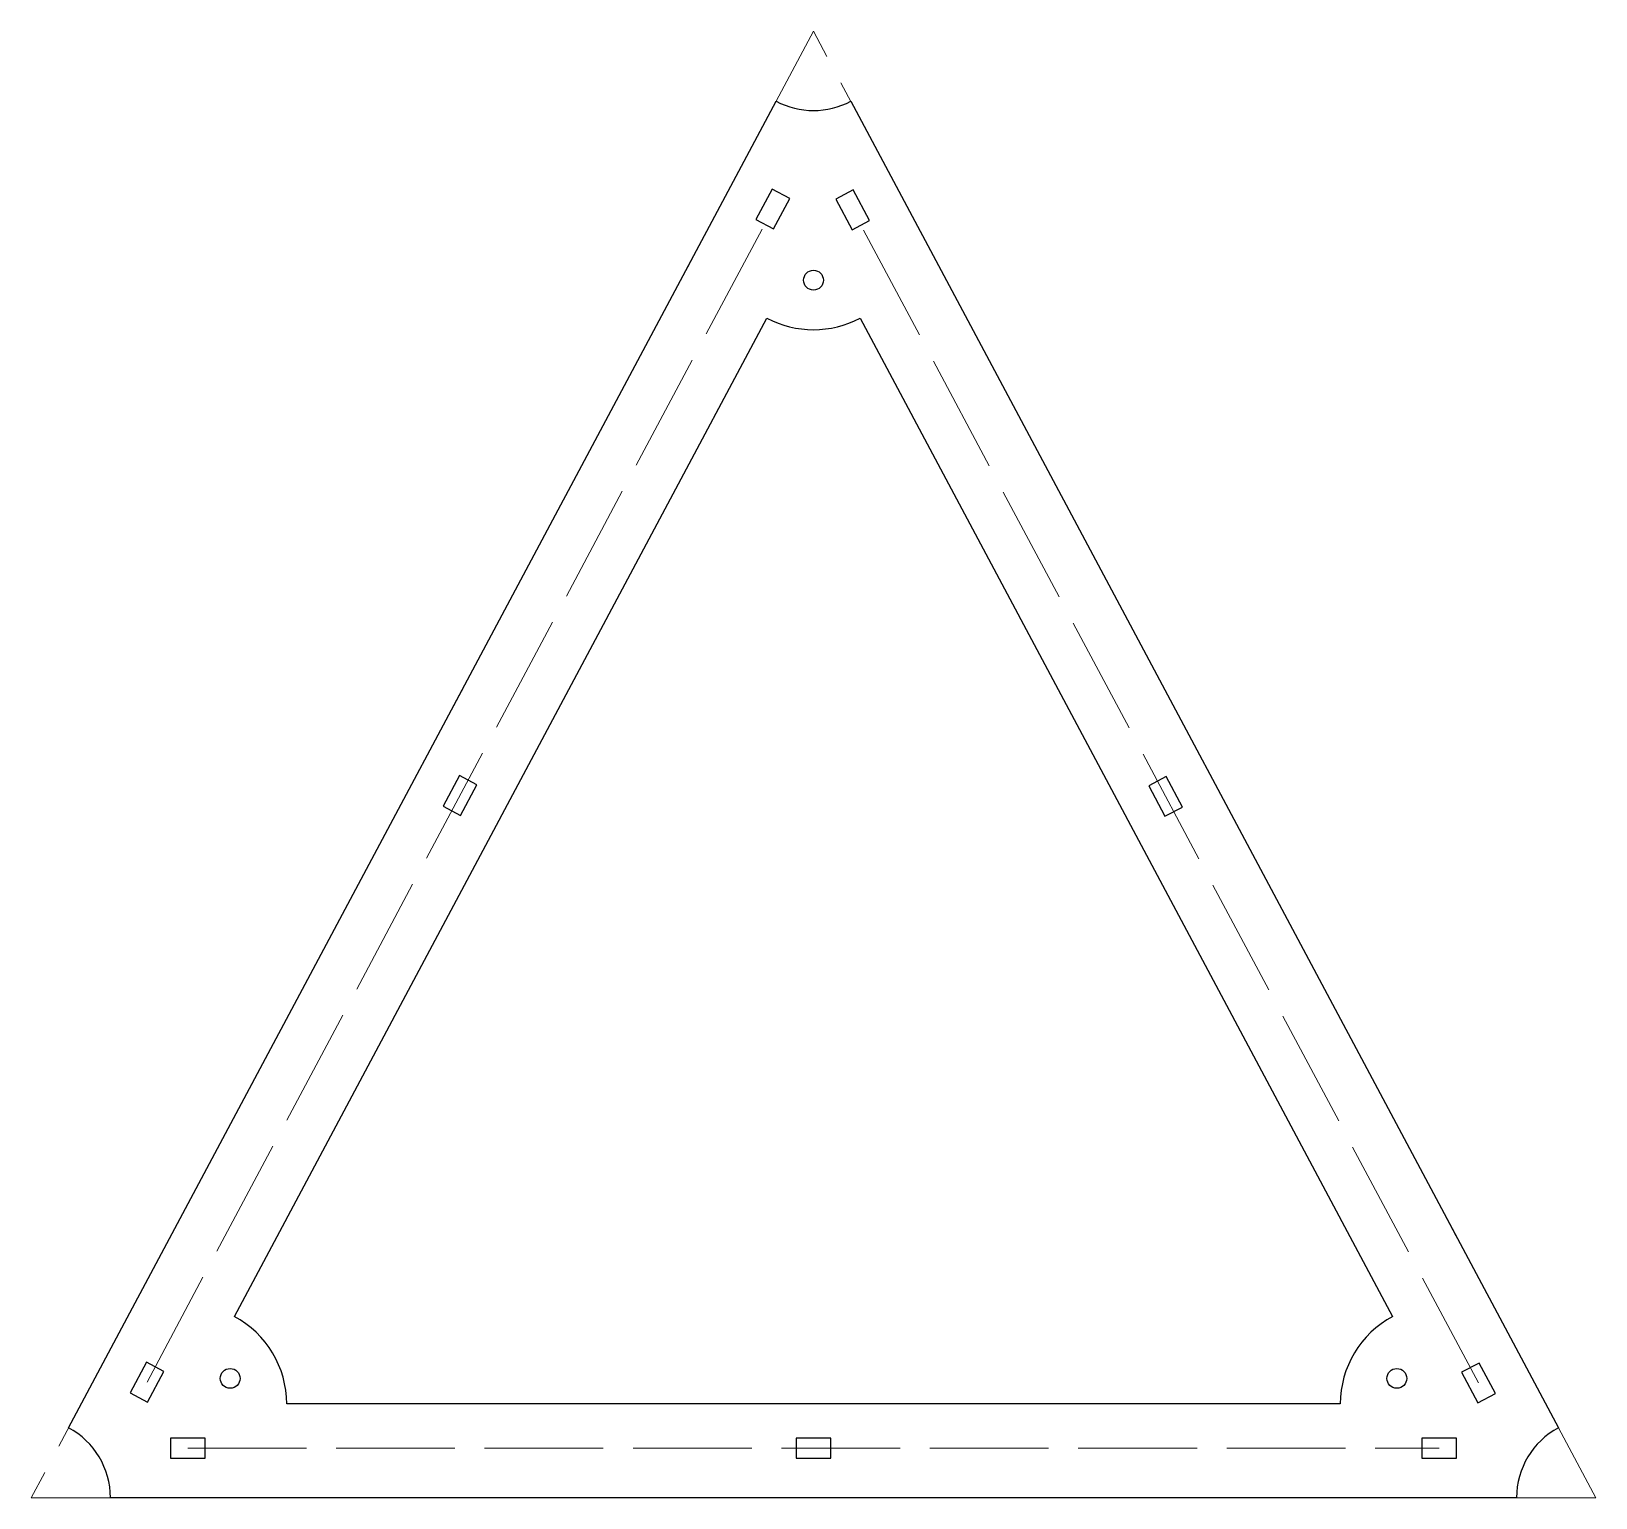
# Model space of a CAD drawing. Header units: millimetres. Extents: x 0 to 158, y 0 to 148.
import ezdxf

# ---------------------------------------------------------------- set-up
doc = ezdxf.new("R2010")
doc.units = ezdxf.units.MM
doc.linetypes.add('ACAD_ISO02W100', pattern=[15, 12, -3])
doc.layers.add('1', color=1, linetype='ACAD_ISO02W100', lineweight=0)

# ---------------------------------------------------------------- blocks, each defined once
blk = doc.blocks.new('ForoFascette')
blk.add_lwpolyline([(-1.75, -1), (1.75, -1), (1.75, 1), (-1.75, 1)], close=True)
blk = doc.blocks.new('*U21')
blk.add_blockref('ForoFascette', (0, 0))
blk = doc.blocks.new('*U22')
at = {"color": 0, "linetype": 'ByBlock', "lineweight": -2, "transparency": 16777216}
for p in [(15.81, 5), (79.05, 5), (142.29, 5)]:
    blk.add_blockref('*U21', p, dxfattribs=at)
blk = doc.blocks.new('*U23')
blk.add_blockref('ForoFascette', (0, 0))
blk = doc.blocks.new('*U24')
at = {"color": 0, "linetype": 'ByBlock', "lineweight": -2, "transparency": 16777216, "rotation": 61.91165444714073}
for p in [(74.94, 130.17), (43.32, 70.93), (11.7, 11.68)]:
    blk.add_blockref('*U23', p, dxfattribs=at)
blk = doc.blocks.new('*U25')
blk.add_blockref('ForoFascette', (0, 0))
blk = doc.blocks.new('*U26')
at = {"color": 0, "linetype": 'ByBlock', "lineweight": -2, "transparency": 16777216, "rotation": 298.0883455528593}
for p in [(83.01, 130.09), (114.63, 70.84), (146.25, 11.59)]:
    blk.add_blockref('*U25', p, dxfattribs=at)

msp = doc.modelspace()

# ---------------------------------------------------------------- linework, layer by layer
for p, q in [((3.77, 7.06), (75.28, 141.06)), ((82.82, 141.06), (154.33, 7.06)), ((20.52, 18.31), (74.34, 119.16)), ((83.76, 119.16), (137.58, 18.31)), ((132.29, 9.48), (25.81, 9.48)), ((150.1, 0), (8, 0))]:
    msp.add_line(p, q)
for centre in [(79.05, 122.98), (20.1, 12.05), (138, 12.05)]:
    msp.add_circle(centre, 1)
for centre, radius, start, end in [((79.05, 148.12), 8, 241.9117, 298.0883), ((79.05, 127.98), 10, 241.9117, 298.0883), ((15.81, 9.48), 10, 360, 61.9117), ((142.29, 9.48), 10, 118.0883, 180), ((0, 0), 8, 0, 61.9117), ((158.1, 0), 8, 118.0883, 180)]:
    msp.add_arc(centre, radius, start, end)
at = {"layer": '1'}
for p, q in [((11.7, 11.68), (74.94, 130.17)), ((146.25, 11.59), (83.01, 130.09)), ((15.81, 5), (142.29, 5))]:
    msp.add_line(p, q, dxfattribs=at)
msp.add_lwpolyline([(79.05, 148.12), (0, 0), (158.1, 0)], close=True, dxfattribs=at)

# ---------------------------------------------------------------- block references
for name in ['*U24', '*U26', '*U22']:
    msp.add_blockref(name, (0, 0))

doc.saveas('drawing.dxf')
